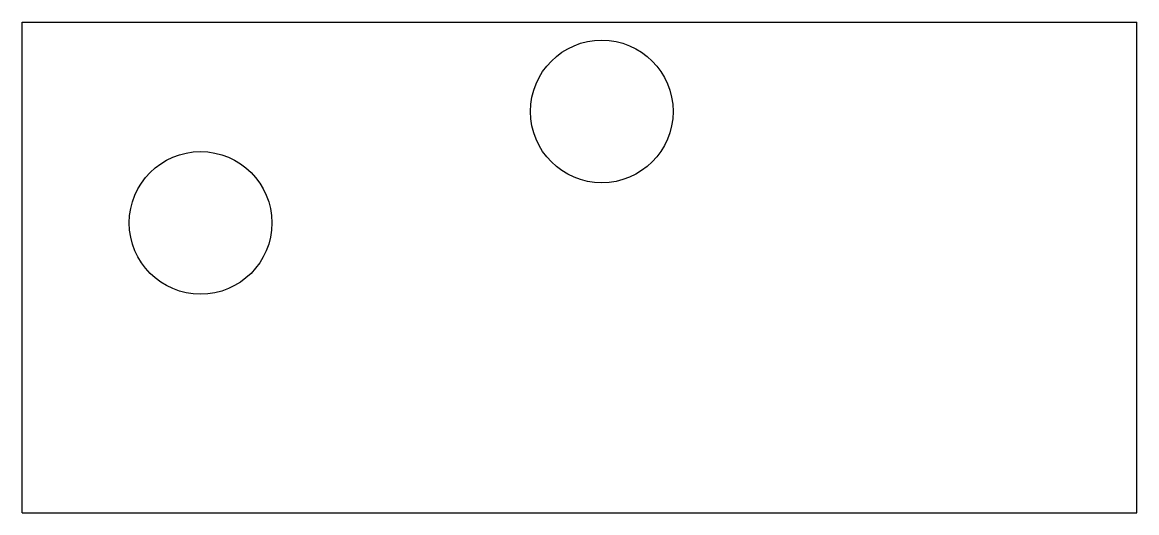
# Model space of a CAD drawing. Header units: millimetres. Extents: x 0 to 50, y 0 to 22.
import ezdxf

# ---------------------------------------------------------------- set-up
doc = ezdxf.new("R2010")
doc.units = ezdxf.units.MM

msp = doc.modelspace()

# ---------------------------------------------------------------- linework, layer by layer
at = {"layer": 'sheet_layer'}
for p, q in [((0, 0), (0, 22)), ((0, 22), (50, 22)), ((50, 0), (50, 22)), ((0, 0), (50, 0))]:
    msp.add_line(p, q, dxfattribs=at)
for centre in [(26, 18), (8, 13)]:
    msp.add_circle(centre, 3.2, dxfattribs=at)

doc.saveas('drawing.dxf')
